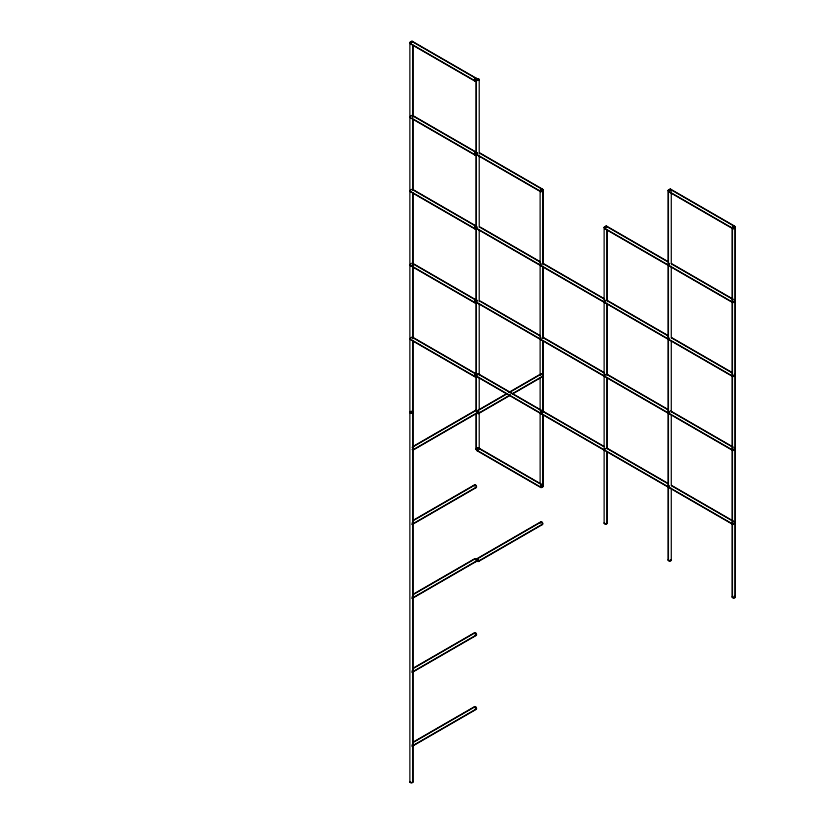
<?xml version="1.0" encoding="UTF-8"?>
<svg xmlns="http://www.w3.org/2000/svg" width="824" height="824" viewBox="0 0 824 824"><rect width="100%" height="100%" fill="white"/><g stroke="black" fill="none" stroke-linecap="round" stroke-linejoin="round"><path stroke-width="1.24" d="M412.855 446.587L475.767 410.259M412.989 446.824L474.799 411.135M506.678 393.697L476.88 410.908A1.566 0.906 60 0 1 478.507 411.928A1.566 0.906 60 0 1 478.291 413.679A1.566 0.906 60 0 1 476.705 412.35M508.892 392.42L540.904 373.942M478.116 410.496L506.812 393.934M509.026 392.657L541.038 374.168M413.185 449.708L476.097 413.38M413.318 449.935L477.333 412.978M478.311 413.391L510.324 394.902M512.528 393.635L542.336 376.424M478.445 413.617L510.458 395.139M512.662 393.862L542.47 376.65M412.845 520.521L474.665 484.831M414.091 520.109L474.799 485.058M412.072 524.27L476.097 487.314M476.231 487.54L412.206 524.507A1.566 0.906 60 0 0 412.206 522.694M412.845 594.444L474.665 558.754M412.978 594.681L473.697 559.63M476.88 558.765L540.904 521.798M477.014 558.991L541.038 522.025A1.298 0.752 60 0 1 542.532 523.24A1.298 0.752 60 0 1 541.687 524.218M412.072 598.203L476.097 561.237M476.231 561.474L412.206 598.43A1.566 0.906 60 0 0 412.206 596.628M478.311 561.237L542.336 524.28M478.445 561.474L542.47 524.507M412.845 668.377L474.665 632.688M412.978 668.604L474.799 632.914M412.072 672.126L476.097 635.17M476.231 635.397L412.206 672.363A1.566 0.906 60 0 0 412.206 670.551M412.845 742.3L474.665 706.611M412.978 742.537L474.799 706.848M412.072 746.06L476.097 709.093M476.231 709.33L412.206 746.286A1.566 0.906 60 0 0 412.206 744.484M670.509 189.129L734.534 226.085M670.375 189.355L734.4 226.322A1.298 0.752 -60 0 1 733.988 228.33A1.298 0.752 -60 0 1 732.866 227.682A1.298 0.752 -60 0 1 734.4 226.322M412.206 41.272L476.231 78.239A1.566 0.906 -60 0 1 475.736 80.659A1.566 0.906 -60 0 1 474.377 79.876A1.566 0.906 -60 0 1 476.231 78.239M412.072 41.499L476.097 78.465A1.298 0.752 -60 0 1 475.685 80.474A1.298 0.752 -60 0 1 474.562 79.825A1.298 0.752 -60 0 1 476.097 78.465M669.078 191.601L733.102 228.567M412.978 45.021L474.799 80.711M474.665 80.948L410.64 43.981A1.566 0.906 -60 0 1 411.135 41.561A1.566 0.906 -60 0 1 412.494 42.343M479.547 152.8L542.47 189.129M606.485 226.085L668.305 261.774M671.611 263.69L733.432 299.38M479.413 153.027L542.336 189.355M606.361 226.322L667.069 261.373M671.478 263.917L732.196 298.968M412.206 115.195L476.231 152.162A1.566 0.906 -60 0 1 475.736 154.582A1.566 0.906 -60 0 1 474.377 153.8A1.566 0.906 -60 0 1 476.231 152.162M412.072 115.432L476.097 152.388A1.298 0.752 -60 0 1 475.685 154.407A1.298 0.752 -60 0 1 474.562 153.758A1.298 0.752 -60 0 1 476.097 152.388M477.014 154.644L541.038 191.601A1.298 0.752 -60 0 1 541.224 189.829A1.298 0.752 -60 0 1 542.573 189.695A1.298 0.752 -60 0 1 541.687 191.539M605.053 228.567L733.102 302.49M411.876 118.316L474.799 154.644M410.64 117.914L474.665 154.871M479.547 226.724L540.256 261.774M542.47 263.052L604.28 298.741M606.485 300.018L668.305 335.708M671.611 337.613L732.33 372.664M480.516 227.599L540.122 262.011M542.336 263.278L604.146 298.968M606.361 300.245L668.171 335.934M671.478 337.85L732.196 372.901M412.206 189.129L476.231 226.085A1.566 0.906 -60 0 1 475.736 228.516A1.566 0.906 -60 0 1 474.377 227.733A1.566 0.906 -60 0 1 476.231 226.085M412.072 189.355L476.097 226.322A1.298 0.752 -60 0 1 475.685 228.33A1.298 0.752 -60 0 1 474.562 227.682A1.298 0.752 -60 0 1 476.097 226.322M477.014 228.567L539.926 264.895M541.038 265.534L603.951 301.862M606.165 303.129L669.078 339.457M670.18 340.096L733.102 376.424M539.792 265.122L476.88 228.804A1.566 0.906 -60 0 1 476.88 226.991M410.774 191.611L474.799 228.567M474.665 228.804L410.64 191.838A1.566 0.906 -60 0 1 410.465 190.395M479.547 300.657L540.256 335.708M542.47 336.975L604.28 372.664M606.485 373.942L668.305 409.631M671.611 411.547L733.432 447.236M480.516 301.522L540.122 335.934M542.336 337.212L604.146 372.901M606.361 374.178L668.171 409.858M671.478 411.773L732.196 446.824M412.206 263.052L476.231 300.018A1.566 0.906 -60 0 1 475.736 302.439A1.566 0.906 -60 0 1 474.377 301.656A1.566 0.906 -60 0 1 476.231 300.018M412.072 263.289L476.097 300.245A1.298 0.752 -60 0 1 475.685 302.264A1.298 0.752 -60 0 1 474.562 301.615A1.298 0.752 -60 0 1 476.097 300.245M478.116 303.139L539.926 338.818M542.141 340.096L603.951 375.785M606.165 377.062L733.102 450.347M410.774 265.534L474.799 302.501M410.64 265.761L474.665 302.727M478.445 373.942L604.28 446.598M606.485 447.875L668.305 483.554M671.611 485.47L733.432 521.159M478.311 374.168L603.044 446.186M606.361 448.102L668.171 483.791M671.478 485.697L733.298 521.386M412.206 336.985L476.231 373.942A1.566 0.906 -60 0 1 475.736 376.372A1.566 0.906 -60 0 1 474.377 375.589A1.566 0.906 -60 0 1 476.231 373.942M412.072 337.212L476.097 374.178A1.298 0.752 -60 0 1 475.685 376.187A1.298 0.752 -60 0 1 474.562 375.538A1.298 0.752 -60 0 1 476.097 374.178M478.116 377.062L541.038 413.391M542.141 414.029L603.951 449.719M606.165 450.986L733.102 524.28M476.88 376.65L732.969 524.507A1.566 0.906 -60 0 1 732.969 522.704M411.876 340.096L474.799 376.424M410.64 339.694L474.665 376.661M478.445 447.865L542.47 484.831A1.566 0.906 -60 0 1 541.965 487.262A1.566 0.906 -60 0 1 540.616 486.479A1.566 0.906 -60 0 1 542.47 484.831M478.311 448.102L542.336 485.068A1.298 0.752 -60 0 1 541.924 487.077A1.298 0.752 -60 0 1 540.791 486.428A1.298 0.752 -60 0 1 542.336 485.068M541.038 487.314L477.014 450.347A1.298 0.752 -60 0 0 477.663 450.285M476.88 450.584L540.904 487.54M735.317 227.445L735.317 597.081M735.049 227.445L735.049 597.081M732.454 227.445L732.454 597.081M732.186 227.445L732.186 597.081M671.292 191.765L671.292 263.639M671.292 266.204L671.292 338.077M671.292 340.642L671.292 412.515M671.292 415.09L671.292 485.676M671.292 488.241L671.292 560.114M668.429 190.478L668.429 560.114M668.161 190.478L668.161 560.114M607.267 230.02L607.267 300.729M607.267 303.304L607.267 375.301M607.267 377.866L607.267 448.586M607.267 452.438L607.267 523.158M607.01 230.02L607.01 300.729M607.01 303.304L607.01 375.301M607.01 377.866L607.01 448.586M607.01 452.438L607.01 523.158M604.136 227.445L604.136 523.158M540.904 189.695A1.566 0.906 0 0 1 543.243 190.406L543.253 263.762M543.253 266.337L543.253 338.334M543.253 340.909L543.253 411.619M543.253 415.481L543.253 486.191M477.106 152.728A1.566 0.906 -60 0 0 476.88 154.871L540.904 191.838A1.566 0.906 -60 0 1 541.049 189.798A1.298 0.752 0 0 1 542.975 190.416L542.985 263.762M542.985 266.337L542.985 338.334M542.985 340.909L542.985 411.619M542.985 415.481L542.985 486.191M540.122 190.478L540.122 375.62M540.122 378.195L540.122 410.331M540.122 412.906L540.122 483.616M479.228 79.588L479.228 154.026M479.228 156.601L479.228 227.187M479.228 229.752L479.228 301.625M479.228 304.2L479.228 374.786M479.228 377.351L479.228 409.435M479.228 412.01L479.228 449.224M476.365 79.588L476.365 410.723M476.365 413.288L476.365 449.224M476.097 79.588L476.097 410.723M476.097 413.288L476.097 449.224M412.989 45.196L412.989 117.07M412.989 119.635L412.989 190.22M412.989 192.795L412.989 337.819M412.989 340.394L412.989 781.894M412.721 45.196L412.721 117.07M412.721 119.635L412.721 190.22M412.721 192.795L412.721 337.819M412.721 340.394L412.721 781.894M411.423 41.725A1.566 0.906 0 0 0 409.858 42.632L409.858 781.894M540.791 374.508A1.298 0.752 60 0 1 541.842 374.343A1.298 0.752 60 0 1 542.594 375.919A1.298 0.752 60 0 1 541.687 376.362M540.575 374.663A1.566 0.906 60 0 1 541.687 374.024A1.566 0.906 60 0 1 542.789 375.94A1.566 0.906 60 0 1 541.687 376.578M477.014 411.135A1.298 0.752 60 0 1 478.363 411.99A1.298 0.752 60 0 1 478.188 413.432A1.298 0.752 60 0 1 476.869 412.33M540.791 522.91A1.298 0.752 60 0 1 540.884 522.159M540.616 522.869A1.566 0.906 60 0 1 541.492 521.788A1.566 0.906 60 0 1 542.789 523.683A1.566 0.906 60 0 1 541.687 524.435M477.374 376.702A1.566 0.906 -60 0 1 476.571 375.703A1.566 0.906 -60 0 1 477.755 373.972A1.566 0.906 -60 0 1 478.765 374.663M477.426 376.455A1.298 0.752 -60 0 1 477.014 374.92A1.298 0.752 -60 0 1 478.548 374.508M477.951 450.295A1.566 0.906 -60 0 1 476.571 450.079A1.566 0.906 -60 0 1 477.56 448.009A1.566 0.906 -60 0 1 478.765 448.586M476.777 450.007A1.298 0.752 -60 0 1 477.539 448.246A1.298 0.752 -60 0 1 478.579 448.699M474.562 633.254A1.298 0.752 60 0 1 475.685 633.151A1.298 0.752 60 0 1 476.334 634.83A1.298 0.752 60 0 1 475.211 634.933M474.377 633.09A1.566 0.906 60 0 1 475.736 632.976A1.566 0.906 60 0 1 476.519 634.995A1.566 0.906 60 0 1 475.16 635.108M412.309 671.241A1.298 0.752 60 0 1 412.309 671.797M474.531 485.655A1.298 0.752 60 0 1 475.901 485.532A1.298 0.752 60 0 1 475.901 487.375M474.377 485.903A1.566 0.906 60 0 1 475.252 484.821A1.566 0.906 60 0 1 476.55 486.716A1.566 0.906 60 0 1 475.448 487.468M412.309 523.384A1.298 0.752 60 0 1 412.309 523.94M412.34 781.368A1.298 0.752 0 0 1 412.422 782.378A1.298 0.752 0 0 1 410.682 782.512A1.298 0.752 0 0 1 410.301 781.523M412.536 781.255A1.566 0.906 0 0 1 411.825 782.769A1.566 0.906 0 0 1 409.909 781.667M474.531 707.435A1.298 0.752 60 0 1 475.448 706.91A1.298 0.752 60 0 1 476.365 708.496A1.298 0.752 60 0 1 475.448 709.031M474.336 707.332A1.566 0.906 60 0 1 475.541 706.755A1.566 0.906 60 0 1 476.54 708.825A1.566 0.906 60 0 1 475.16 709.042M412.309 745.174A1.298 0.752 60 0 1 412.309 745.72M477.446 412.412A1.298 0.752 60 0 1 476.787 412.783M475.664 410.836A1.298 0.752 60 0 1 476.674 410.64A1.298 0.752 60 0 1 477.477 412.154M475.489 410.671A1.566 0.906 60 0 1 476.746 410.476A1.566 0.906 60 0 1 477.652 412.371A1.566 0.906 60 0 1 476.55 412.896M412.247 447.185A1.566 0.906 60 0 1 413.638 449.224A1.566 0.906 60 0 1 412.247 449.657M412.288 447.422A1.298 0.752 60 0 1 413.452 449.111A1.298 0.752 60 0 1 412.288 449.471M474.655 559.125A1.298 0.752 60 0 1 476.097 559.743A1.298 0.752 60 0 1 475.901 561.299M474.377 559.166A1.566 0.906 60 0 1 476.231 559.661A1.566 0.906 60 0 1 475.736 561.515M412.309 597.318A1.298 0.752 60 0 1 412.309 597.864M411.423 43.528A1.566 0.906 0 0 1 409.858 42.632M412.536 41.983A1.566 0.906 0 0 1 412.937 42.395M411.423 43.373A1.298 0.752 0 0 1 410.125 42.632A1.298 0.752 0 0 1 411.423 41.88M412.34 42.096A1.298 0.752 0 0 1 412.68 42.436M410.774 43.754A1.298 0.752 -60 0 1 410.867 42.106A1.298 0.752 -60 0 1 412.216 41.633M733.751 228.722A1.566 0.906 -60 0 0 734.823 226.497A1.566 0.906 -60 0 0 733.195 226.652A1.566 0.906 -60 0 0 732.969 228.794L668.944 191.838A1.566 0.906 -60 0 1 669.304 189.541A1.566 0.906 -60 0 1 670.839 189.839A1.566 0.906 0 0 0 668.285 190.138A1.566 0.906 0 0 0 669.727 191.384M732.835 226.909A1.298 0.752 0 0 1 734.977 227.187A1.298 0.752 0 0 1 733.638 228.186A1.298 0.752 0 0 1 732.629 227.064M732.969 226.662A1.566 0.906 0 0 1 735.296 227.29A1.566 0.906 0 0 1 733.484 228.33A1.566 0.906 0 0 1 732.392 226.991M671.086 190.025A1.566 0.906 0 0 1 671.241 190.715M668.841 191.271A1.298 0.752 -60 0 1 669.613 189.499A1.298 0.752 -60 0 1 670.643 189.953A1.298 0.752 0 0 0 668.604 190.107A1.298 0.752 0 0 0 669.397 191.199M412.381 115.36A1.566 0.906 -60 0 1 412.381 116.637M410.465 117.75A1.566 0.906 -60 0 1 410.465 116.472M410.537 117.338A1.298 0.752 -60 0 1 410.63 116.483M410.774 116.184A1.298 0.752 -60 0 1 411.186 115.669M734.668 596.545A1.298 0.752 0 0 1 734.668 597.606A1.298 0.752 0 0 1 732.835 597.606A1.298 0.752 0 0 1 732.835 596.545M734.534 596.298A1.566 0.906 0 0 1 734.946 597.658A1.566 0.906 0 0 1 732.557 597.658A1.566 0.906 0 0 1 732.969 596.298M542.604 485.655A1.298 0.752 0 0 1 542.882 486.479A1.298 0.752 0 0 1 541.687 486.943M541.038 486.84A1.298 0.752 0 0 1 540.554 486.562M542.47 485.408A1.566 0.906 0 0 1 543.191 486.428A1.566 0.906 0 0 1 541.687 487.097M540.904 486.974A1.566 0.906 0 0 1 540.328 486.644M543.243 190.406A1.566 0.906 0 0 1 541.152 191.333A1.566 0.906 0 0 1 540.575 189.839M541.049 189.798A1.566 0.906 -60 0 1 542.686 189.365A1.566 0.906 -60 0 1 541.965 191.549M542.975 190.416A1.298 0.752 0 0 1 541.244 191.189A1.298 0.752 0 0 1 540.76 189.953M604.816 450.017A1.298 0.752 -60 0 1 605.249 448.575M604.919 450.584A1.566 0.906 -60 0 1 604.919 448.771M604.816 376.084A1.298 0.752 -60 0 1 604.909 375.229M605.249 374.642A1.298 0.752 -60 0 1 605.465 374.415M604.744 376.496A1.566 0.906 -60 0 1 604.744 375.208M542.645 337.14A1.566 0.906 -60 0 1 542.645 338.417M540.904 339.694A1.566 0.906 -60 0 1 540.904 337.881M540.884 339.323A1.298 0.752 -60 0 1 540.884 338.262M604.909 302.357A1.298 0.752 -60 0 1 604.909 301.296M605.249 300.719A1.298 0.752 -60 0 1 605.465 300.482M604.919 302.727A1.566 0.906 -60 0 1 604.744 301.285M605.156 300.585A1.566 0.906 -60 0 1 605.424 300.307M542.645 263.216A1.566 0.906 -60 0 1 542.748 264.123M540.904 263.958A1.566 0.906 -60 0 0 540.904 265.761L732.969 376.65A1.566 0.906 -60 0 1 732.969 374.848M540.884 265.4A1.298 0.752 -60 0 1 541.038 264.03M412.381 337.14A1.566 0.906 -60 0 1 412.381 338.427M410.465 339.529A1.566 0.906 -60 0 1 410.465 338.252M410.537 339.127A1.298 0.752 -60 0 1 410.63 338.262M410.774 337.964A1.298 0.752 -60 0 1 411.186 337.449M412.381 189.293A1.566 0.906 -60 0 1 412.536 189.839M410.537 191.271A1.298 0.752 -60 0 1 410.537 190.715M410.774 190.107A1.298 0.752 -60 0 1 410.96 189.829M412.381 263.216A1.566 0.906 -60 0 1 412.494 264.123M410.465 265.606A1.566 0.906 -60 0 1 410.64 263.958M410.537 265.194A1.298 0.752 -60 0 1 410.774 264.03M476.777 154.304A1.298 0.752 -60 0 1 477.199 152.862M476.777 228.227A1.298 0.752 -60 0 1 477.014 227.074M476.746 449.76A1.298 0.752 0 0 1 476.746 448.699M476.55 449.863A1.566 0.906 0 0 1 476.55 448.586M479.177 448.998A1.566 0.906 0 0 1 479.177 449.461M476.88 300.925A1.566 0.906 -60 0 0 476.88 302.727L732.969 450.584A1.566 0.906 -60 0 1 732.969 448.771M476.777 302.161A1.298 0.752 -60 0 1 476.869 301.306M477.426 300.482A1.298 0.752 -60 0 1 477.663 300.307M734.637 448.441A1.298 0.752 -60 0 1 734.637 448.987M732.958 450.213A1.298 0.752 -60 0 1 732.958 449.152M734.534 447.865A1.566 0.906 -60 0 1 734.534 449.677M668.944 413.617A1.566 0.906 -60 0 1 669.181 411.475M670.283 410.836A1.566 0.906 -60 0 1 670.509 410.908M668.841 413.051A1.298 0.752 -60 0 1 669.273 411.609M734.637 522.365A1.298 0.752 -60 0 1 734.637 522.91M732.958 524.146A1.298 0.752 -60 0 1 732.958 523.086M734.534 521.798A1.566 0.906 -60 0 1 734.534 523.601M668.944 487.54A1.566 0.906 -60 0 1 668.944 485.738M668.841 486.974A1.298 0.752 -60 0 1 669.078 485.81M734.637 374.508A1.298 0.752 -60 0 1 734.637 375.064M732.958 376.29A1.298 0.752 -60 0 1 732.958 375.229M734.534 373.942A1.566 0.906 -60 0 1 734.534 375.754M668.944 339.694A1.566 0.906 -60 0 1 668.944 337.881M668.841 339.117A1.298 0.752 -60 0 1 668.934 338.262M670.983 559.918A1.298 0.752 0 0 1 669.562 560.856A1.298 0.752 0 0 1 668.604 559.743M671.086 559.661A1.566 0.906 0 0 1 670.623 560.856A1.566 0.906 0 0 1 668.532 560.701A1.566 0.906 0 0 1 668.625 559.475M734.637 300.585A1.298 0.752 -60 0 1 734.637 301.131M732.958 302.357A1.298 0.752 -60 0 1 732.958 301.296M734.534 300.018A1.566 0.906 -60 0 1 734.534 301.821M732.969 300.914A1.566 0.906 -60 0 0 732.969 302.727L604.919 228.804A1.566 0.906 -60 0 1 605.424 226.373A1.566 0.906 -60 0 1 606.773 227.156A1.298 0.752 0 0 0 604.672 226.991A1.298 0.752 0 0 0 605.372 228.166M668.944 265.761A1.566 0.906 -60 0 1 668.944 263.958M668.841 265.194A1.298 0.752 -60 0 1 669.078 264.03M669.49 263.515A1.298 0.752 -60 0 1 669.727 263.35M606.835 522.777A1.298 0.752 0 0 1 606.835 523.528M606.629 523.683A1.298 0.752 0 0 1 604.919 523.745A1.298 0.752 0 0 1 604.579 522.777M606.814 522.519A1.566 0.906 0 0 1 606.907 523.734A1.566 0.906 0 0 1 604.806 523.899A1.566 0.906 0 0 1 604.352 522.704M605.702 228.351A1.566 0.906 0 0 1 604.352 226.991A1.566 0.906 0 0 1 607.061 226.991M604.909 228.433A1.298 0.752 -60 0 1 605.465 226.559A1.298 0.752 -60 0 1 606.629 226.909M476.55 559.475A1.566 0.906 60 0 0 478.219 561.546A1.566 0.906 60 0 0 478.219 559.331A1.566 0.906 60 0 0 476.55 559.475M476.746 559.589A1.298 0.752 60 0 0 478.116 561.299A1.298 0.752 60 0 0 478.116 559.465A1.298 0.752 60 0 0 476.746 559.589M541.924 413.143A1.298 0.752 -60 0 0 542.336 411.135A1.298 0.752 -60 0 0 540.791 412.494A1.298 0.752 -60 0 0 541.924 413.143M541.965 413.329A1.566 0.906 -60 0 0 542.47 410.908A1.566 0.906 -60 0 0 540.616 412.546A1.566 0.906 -60 0 0 541.965 413.329M410.321 412.896A1.566 0.906 0 0 0 412.937 412.494A1.566 0.906 0 0 0 411.022 411.382A1.566 0.906 0 0 0 410.321 412.896M410.507 412.793A1.298 0.752 0 0 0 412.68 412.453A1.298 0.752 0 0 0 411.083 411.537A1.298 0.752 0 0 0 410.507 412.793M476.55 80.227A1.566 0.906 0 0 0 479.177 79.825A1.566 0.906 0 0 0 477.251 78.713A1.566 0.906 0 0 0 476.55 80.227M477.014 80.237A1.298 0.752 0 0 0 478.96 79.588A1.298 0.752 0 0 0 477.014 78.939A1.298 0.752 0 0 0 477.014 80.237"/></g></svg>
